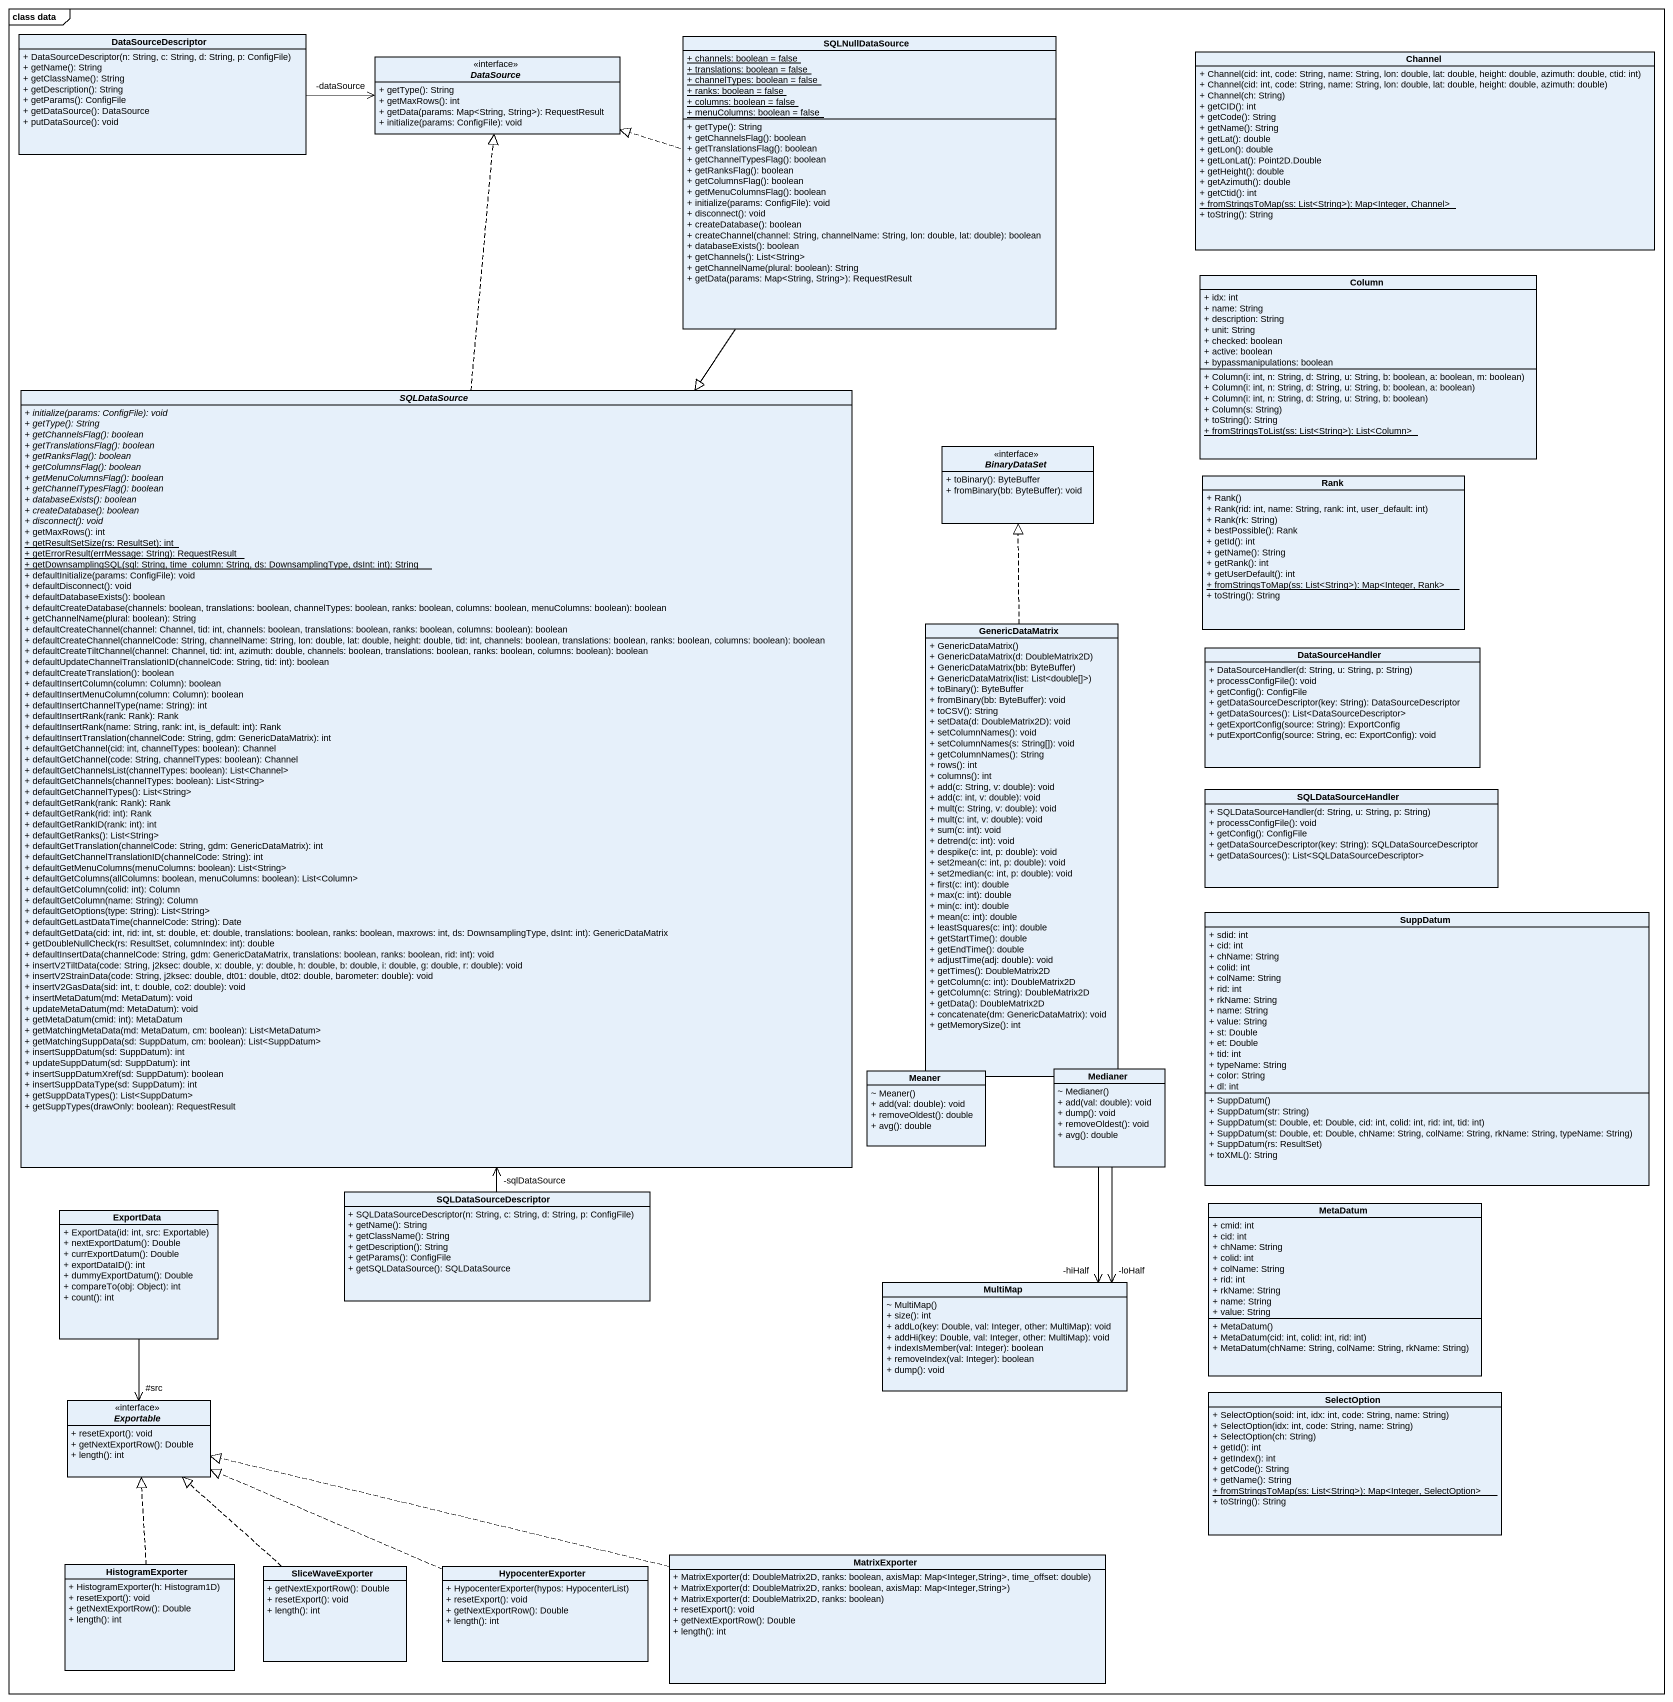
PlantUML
@startuml
mainframe class data
hide circle
hide empty members
skinparam classAttributeIconSize 0
class DataSourceDescriptor {
  + DataSourceDescriptor(n: String, c: String, d: String, p: ConfigFile)
  + getName(): String
  + getClassName(): String
  + getDescription(): String
  + getParams(): ConfigFile
  + getDataSource(): DataSource
  + putDataSource(): void
}
interface DataSource <<interface>> {
  + getType(): String
  + getMaxRows(): int
  + getData(params: Map<String, String>): RequestResult
  + initialize(params: ConfigFile): void
}
class SQLNullDataSource {
  {static} + channels: boolean = false
  {static} + translations: boolean = false
  {static} + channelTypes: boolean = false
  {static} + ranks: boolean = false
  {static} + columns: boolean = false
  {static} + menuColumns: boolean = false
  + getType(): String
  + getChannelsFlag(): boolean
  + getTranslationsFlag(): boolean
  + getChannelTypesFlag(): boolean
  + getRanksFlag(): boolean
  + getColumnsFlag(): boolean
  + getMenuColumnsFlag(): boolean
  + initialize(params: ConfigFile): void
  + disconnect(): void
  + createDatabase(): boolean
  + createChannel(channel: String, channelName: String, lon: double, lat: double): boolean
  + databaseExists(): boolean
  + getChannels(): List<String>
  + getChannelName(plural: boolean): String
  + getData(params: Map<String, String>): RequestResult
}
class Channel {
  + Channel(cid: int, code: String, name: String, lon: double, lat: double, height: double, azimuth: double, ctid: int)
  + Channel(cid: int, code: String, name: String, lon: double, lat: double, height: double, azimuth: double)
  + Channel(ch: String)
  + getCID(): int
  + getCode(): String
  + getName(): String
  + getLat(): double
  + getLon(): double
  + getLonLat(): Point2D.Double
  + getHeight(): double
  + getAzimuth(): double
  + getCtid(): int
  {static} + fromStringsToMap(ss: List<String>): Map<Integer, Channel>
  + toString(): String
}
class Column {
  + idx: int
  + name: String
  + description: String
  + unit: String
  + checked: boolean
  + active: boolean
  + bypassmanipulations: boolean
  + Column(i: int, n: String, d: String, u: String, b: boolean, a: boolean, m: boolean)
  + Column(i: int, n: String, d: String, u: String, b: boolean, a: boolean)
  + Column(i: int, n: String, d: String, u: String, b: boolean)
  + Column(s: String)
  + toString(): String
  {static} + fromStringsToList(ss: List<String>): List<Column>
}
abstract class SQLDataSource {
  {abstract} + initialize(params: ConfigFile): void
  {abstract} + getType(): String
  {abstract} + getChannelsFlag(): boolean
  {abstract} + getTranslationsFlag(): boolean
  {abstract} + getRanksFlag(): boolean
  {abstract} + getColumnsFlag(): boolean
  {abstract} + getMenuColumnsFlag(): boolean
  {abstract} + getChannelTypesFlag(): boolean
  {abstract} + databaseExists(): boolean
  {abstract} + createDatabase(): boolean
  {abstract} + disconnect(): void
  + getMaxRows(): int
  {static} + getResultSetSize(rs: ResultSet): int
  {static} + getErrorResult(errMessage: String): RequestResult
  {static} + getDownsamplingSQL(sql: String, time_column: String, ds: DownsamplingType, dsInt: int): String
  + defaultInitialize(params: ConfigFile): void
  + defaultDisconnect(): void
  + defaultDatabaseExists(): boolean
  + defaultCreateDatabase(channels: boolean, translations: boolean, channelTypes: boolean, ranks: boolean, columns: boolean, menuColumns: boolean): boolean
  + getChannelName(plural: boolean): String
  + defaultCreateChannel(channel: Channel, tid: int, channels: boolean, translations: boolean, ranks: boolean, columns: boolean): boolean
  + defaultCreateChannel(channelCode: String, channelName: String, lon: double, lat: double, height: double, tid: int, channels: boolean, translations: boolean, ranks: boolean, columns: boolean): boolean
  + defaultCreateTiltChannel(channel: Channel, tid: int, azimuth: double, channels: boolean, translations: boolean, ranks: boolean, columns: boolean): boolean
  + defaultUpdateChannelTranslationID(channelCode: String, tid: int): boolean
  + defaultCreateTranslation(): boolean
  + defaultInsertColumn(column: Column): boolean
  + defaultInsertMenuColumn(column: Column): boolean
  + defaultInsertChannelType(name: String): int
  + defaultInsertRank(rank: Rank): Rank
  + defaultInsertRank(name: String, rank: int, is_default: int): Rank
  + defaultInsertTranslation(channelCode: String, gdm: GenericDataMatrix): int
  + defaultGetChannel(cid: int, channelTypes: boolean): Channel
  + defaultGetChannel(code: String, channelTypes: boolean): Channel
  + defaultGetChannelsList(channelTypes: boolean): List<Channel>
  + defaultGetChannels(channelTypes: boolean): List<String>
  + defaultGetChannelTypes(): List<String>
  + defaultGetRank(rank: Rank): Rank
  + defaultGetRank(rid: int): Rank
  + defaultGetRankID(rank: int): int
  + defaultGetRanks(): List<String>
  + defaultGetTranslation(channelCode: String, gdm: GenericDataMatrix): int
  + defaultGetChannelTranslationID(channelCode: String): int
  + defaultGetMenuColumns(menuColumns: boolean): List<String>
  + defaultGetColumns(allColumns: boolean, menuColumns: boolean): List<Column>
  + defaultGetColumn(colid: int): Column
  + defaultGetColumn(name: String): Column
  + defaultGetOptions(type: String): List<String>
  + defaultGetLastDataTime(channelCode: String): Date
  + defaultGetData(cid: int, rid: int, st: double, et: double, translations: boolean, ranks: boolean, maxrows: int, ds: DownsamplingType, dsInt: int): GenericDataMatrix
  + getDoubleNullCheck(rs: ResultSet, columnIndex: int): double
  + defaultInsertData(channelCode: String, gdm: GenericDataMatrix, translations: boolean, ranks: boolean, rid: int): void
  + insertV2TiltData(code: String, j2ksec: double, x: double, y: double, h: double, b: double, i: double, g: double, r: double): void
  + insertV2StrainData(code: String, j2ksec: double, dt01: double, dt02: double, barometer: double): void
  + insertV2GasData(sid: int, t: double, co2: double): void
  + insertMetaDatum(md: MetaDatum): void
  + updateMetaDatum(md: MetaDatum): void
  + getMetaDatum(cmid: int): MetaDatum
  + getMatchingMetaData(md: MetaDatum, cm: boolean): List<MetaDatum>
  + getMatchingSuppData(sd: SuppDatum, cm: boolean): List<SuppDatum>
  + insertSuppDatum(sd: SuppDatum): int
  + updateSuppDatum(sd: SuppDatum): int
  + insertSuppDatumXref(sd: SuppDatum): boolean
  + insertSuppDataType(sd: SuppDatum): int
  + getSuppDataTypes(): List<SuppDatum>
  + getSuppTypes(drawOnly: boolean): RequestResult
}
interface BinaryDataSet <<interface>> {
  + toBinary(): ByteBuffer
  + fromBinary(bb: ByteBuffer): void
}
class Rank {
  + Rank()
  + Rank(rid: int, name: String, rank: int, user_default: int)
  + Rank(rk: String)
  + bestPossible(): Rank
  + getId(): int
  + getName(): String
  + getRank(): int
  + getUserDefault(): int
  {static} + fromStringsToMap(ss: List<String>): Map<Integer, Rank>
  + toString(): String
}
class GenericDataMatrix {
  + GenericDataMatrix()
  + GenericDataMatrix(d: DoubleMatrix2D)
  + GenericDataMatrix(bb: ByteBuffer)
  + GenericDataMatrix(list: List<double[]>)
  + toBinary(): ByteBuffer
  + fromBinary(bb: ByteBuffer): void
  + toCSV(): String
  + setData(d: DoubleMatrix2D): void
  + setColumnNames(): void
  + setColumnNames(s: String[]): void
  + getColumnNames(): String
  + rows(): int
  + columns(): int
  + add(c: String, v: double): void
  + add(c: int, v: double): void
  + mult(c: String, v: double): void
  + mult(c: int, v: double): void
  + sum(c: int): void
  + detrend(c: int): void
  + despike(c: int, p: double): void
  + set2mean(c: int, p: double): void
  + set2median(c: int, p: double): void
  + first(c: int): double
  + max(c: int): double
  + min(c: int): double
  + mean(c: int): double
  + leastSquares(c: int): double
  + getStartTime(): double
  + getEndTime(): double
  + adjustTime(adj: double): void
  + getTimes(): DoubleMatrix2D
  + getColumn(c: int): DoubleMatrix2D
  + getColumn(c: String): DoubleMatrix2D
  + getData(): DoubleMatrix2D
  + concatenate(dm: GenericDataMatrix): void
  + getMemorySize(): int
}
class DataSourceHandler {
  + DataSourceHandler(d: String, u: String, p: String)
  + processConfigFile(): void
  + getConfig(): ConfigFile
  + getDataSourceDescriptor(key: String): DataSourceDescriptor
  + getDataSources(): List<DataSourceDescriptor>
  + getExportConfig(source: String): ExportConfig
  + putExportConfig(source: String, ec: ExportConfig): void
}
class SQLDataSourceHandler {
  + SQLDataSourceHandler(d: String, u: String, p: String)
  + processConfigFile(): void
  + getConfig(): ConfigFile
  + getDataSourceDescriptor(key: String): SQLDataSourceDescriptor
  + getDataSources(): List<SQLDataSourceDescriptor>
}
class SuppDatum {
  + sdid: int
  + cid: int
  + chName: String
  + colid: int
  + colName: String
  + rid: int
  + rkName: String
  + name: String
  + value: String
  + st: Double
  + et: Double
  + tid: int
  + typeName: String
  + color: String
  + dl: int
  + SuppDatum()
  + SuppDatum(str: String)
  + SuppDatum(st: Double, et: Double, cid: int, colid: int, rid: int, tid: int)
  + SuppDatum(st: Double, et: Double, chName: String, colName: String, rkName: String, typeName: String)
  + SuppDatum(rs: ResultSet)
  + toXML(): String
}
class Medianer {
  ~ Medianer()
  + add(val: double): void
  + dump(): void
  + removeOldest(): void
  + avg(): double
}
class Meaner {
  ~ Meaner()
  + add(val: double): void
  + removeOldest(): double
  + avg(): double
}
class ExportData {
  + ExportData(id: int, src: Exportable)
  + nextExportDatum(): Double
  + currExportDatum(): Double
  + exportDataID(): int
  + dummyExportDatum(): Double
  + compareTo(obj: Object): int
  + count(): int
}
class SQLDataSourceDescriptor {
  + SQLDataSourceDescriptor(n: String, c: String, d: String, p: ConfigFile)
  + getName(): String
  + getClassName(): String
  + getDescription(): String
  + getParams(): ConfigFile
  + getSQLDataSource(): SQLDataSource
}
class MetaDatum {
  + cmid: int
  + cid: int
  + chName: String
  + colid: int
  + colName: String
  + rid: int
  + rkName: String
  + name: String
  + value: String
  + MetaDatum()
  + MetaDatum(cid: int, colid: int, rid: int)
  + MetaDatum(chName: String, colName: String, rkName: String)
}
class MultiMap {
  ~ MultiMap()
  + size(): int
  + addLo(key: Double, val: Integer, other: MultiMap): void
  + addHi(key: Double, val: Integer, other: MultiMap): void
  + indexIsMember(val: Integer): boolean
  + removeIndex(val: Integer): boolean
  + dump(): void
}
interface Exportable <<interface>> {
  + resetExport(): void
  + getNextExportRow(): Double
  + length(): int
}
class SelectOption {
  + SelectOption(soid: int, idx: int, code: String, name: String)
  + SelectOption(idx: int, code: String, name: String)
  + SelectOption(ch: String)
  + getId(): int
  + getIndex(): int
  + getCode(): String
  + getName(): String
  {static} + fromStringsToMap(ss: List<String>): Map<Integer, SelectOption>
  + toString(): String
}
class HistogramExporter {
  + HistogramExporter(h: Histogram1D)
  + resetExport(): void
  + getNextExportRow(): Double
  + length(): int
}
class SliceWaveExporter {
  + getNextExportRow(): Double
  + resetExport(): void
  + length(): int
}
class HypocenterExporter {
  + HypocenterExporter(hypos: HypocenterList)
  + resetExport(): void
  + getNextExportRow(): Double
  + length(): int
}
class MatrixExporter {
  + MatrixExporter(d: DoubleMatrix2D, ranks: boolean, axisMap: Map<Integer,String>, time_offset: double)
  + MatrixExporter(d: DoubleMatrix2D, ranks: boolean, axisMap: Map<Integer,String>)
  + MatrixExporter(d: DoubleMatrix2D, ranks: boolean)
  + resetExport(): void
  + getNextExportRow(): Double
  + length(): int
}
DataSourceDescriptor -right-> "-dataSource" DataSource
SQLNullDataSource .left.|> DataSource
SQLNullDataSource --|> SQLDataSource
SQLDataSource .up.|> DataSource
GenericDataMatrix .up.|> BinaryDataSet
Medianer --> "-hiHalf" MultiMap
Medianer --> "-loHalf" MultiMap
ExportData --> "#src" Exportable
SQLDataSourceDescriptor -up-> "-sqlDataSource" SQLDataSource
HistogramExporter .up.|> Exportable
SliceWaveExporter .up.|> Exportable
HypocenterExporter .left.|> Exportable
MatrixExporter .left.|> Exportable
@enduml
